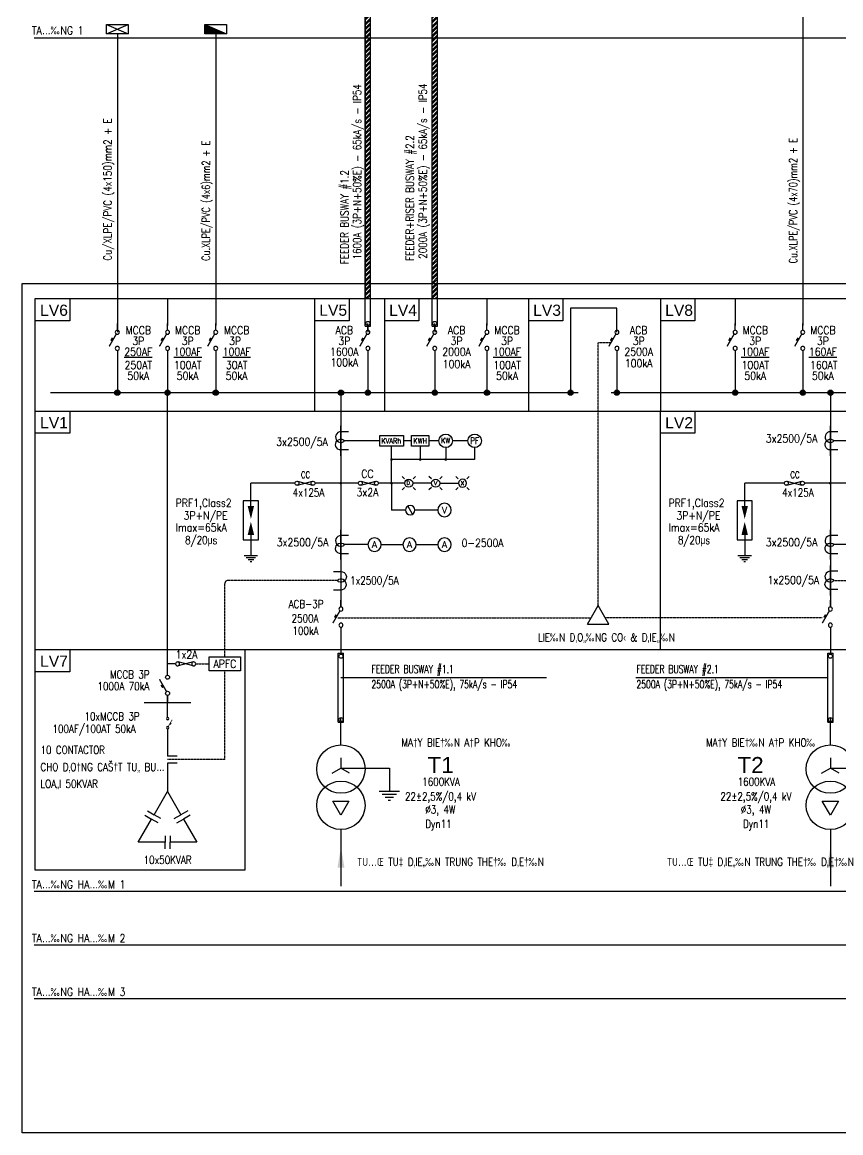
# Model space of a CAD drawing. Extents: x -5343388 to 7033982, y -486386 to 188356.
# Drawn here: x 709719 to 735286, y 98316 to 133013 of the extents above; entities that cross this region are included whole.
import ezdxf
from ezdxf.enums import TextEntityAlignment as Align

# ---------------------------------------------------------------- set-up
doc = ezdxf.new("R2010")
doc.units = 0
doc.header["$MEASUREMENT"] = 0
doc.linetypes.add('CENTER', pattern=[2, 1.25, -0.25, 0.25, -0.25])
doc.linetypes.add('HIDDEN', pattern=[0.375, 0.25, -0.125])
for name, color, linetype in [('0-----E-equip', 2, 'Continuous'), ('0-----E-line', 4, 'Continuous'), ('0-----E-text', 3, 'Continuous'), ('0-----wire', 7, 'Continuous'), ('4', 1, 'Continuous'), ('E600G_GEN', 2, 'Continuous'), ('TBD', 2, 'Continuous')]:
    doc.layers.add(name, color=color, linetype=linetype)
doc.styles.add('GHS', font='romans1.shx', dxfattribs={"width": 0.8, "height": 200})
doc.styles.add('R2', font='ROMANS.shx', dxfattribs={"width": 0.8, "height": 2})
doc.styles.add('ROMANS', font='romans.shx', dxfattribs={"width": 0.8, "height": 250, "bigfont": 'vns.shx'})
doc.styles.add('ROMANS1', font='ROMANS1.shx')
doc.styles.add('STYLE3', font='')
doc.styles.get('STYLE3').set_extended_font_data('.VnArialH')
doc.linetypes.add('ZIGZAG', pattern='A,0.0001,-0.2,[131,ltypeshp.shx,S=0.2,R=0,X=-0.2,Y=0],-0.4,[131,ltypeshp.shx,S=0.2,R=180,X=0.2,Y=0],-0.2', length=0.8001)

# ---------------------------------------------------------------- blocks, each defined once
blk = doc.blocks.new('di2')
at = {"layer": 'TBD'}
for p, q in [((0, 1000), (0, 1250)), ((0, 250), (0, 0))]:
    blk.add_line(p, q, dxfattribs=at)
for points, const_width in [([(-37, 390), (-302, 850)], 50), ([(-177, 533), (-239, 641)], 60)]:
    blk.add_lwpolyline(points, dxfattribs=dict(at, const_width=const_width))
for centre in [(0, 925), (0, 325)]:
    blk.add_circle(centre, 75, dxfattribs=at)
blk = doc.blocks.new('DI16')
at = {"layer": 'TBD'}
blk.add_line((0, 555), (0, -555), dxfattribs=at)
for points in [[(275, 340), (0, 340, 1.251179), (86, -41, 0.140943), (116, -17, 0.162061), (121, 0, 0.162061)], [(275, -340), (0, -340, -1.251179), (86, 41, -0.140943), (116, 17, -0.162061), (121, 0, -0.162061)]]:
    blk.add_lwpolyline(points, format="xyb", dxfattribs=at)
blk = doc.blocks.new('di6')
at = {"layer": 'TBD'}
blk.add_circle((0, 0), 250, dxfattribs=at)
at = {"layer": 'TBD', "style": 'ROMANS'}
blk.add_text('V', height=250, dxfattribs=at).set_placement((0, 0), align=Align.MIDDLE)
blk = doc.blocks.new('di13')
at = {"layer": 'TBD'}
blk.add_line((-87, -152), (88, 152), dxfattribs=at)
blk.add_circle((0, 0), 175, dxfattribs=at)
blk = doc.blocks.new('DI5')
at = {"layer": 'TBD'}
blk.add_circle((0, 0), 250, dxfattribs=at)
at = {"layer": 'TBD', "style": 'ROMANS'}
blk.add_text('A', height=250, dxfattribs=at).set_placement((0, 0), align=Align.MIDDLE)
blk = doc.blocks.new('di17')
at = {"layer": 'TBD', "color": 7}
for p, q in [((-159, 159), (-247, 247)), ((159, 159), (247, 247)), ((-159, -159), (-247, -247)), ((159, -159), (247, -247))]:
    blk.add_line(p, q, dxfattribs=at)
at = {"layer": 'TBD'}
blk.add_circle((0, 0), 150, dxfattribs=at)
at = {"layer": 'TBD', "color": 7, "style": 'ROMANS1'}
blk.add_text('D‚', height=150, dxfattribs=at).set_placement((0, 0), align=Align.MIDDLE)
blk = doc.blocks.new('di21')
at = {"layer": 'TBD'}
for p, q in [((-281, 73), (281, -73)), ((-281, -73), (281, 73))]:
    blk.add_line(p, q, dxfattribs=at)
for centre in [(-300, 0), (300, 0)]:
    blk.add_circle(centre, 75, dxfattribs=at)
blk = doc.blocks.new('di18')
at = {"layer": 'TBD', "color": 7}
for p, q in [((-159, 159), (-247, 247)), ((159, 159), (247, 247)), ((-159, -159), (-247, -247)), ((159, -159), (247, -247))]:
    blk.add_line(p, q, dxfattribs=at)
at = {"layer": 'TBD'}
blk.add_circle((0, 0), 150, dxfattribs=at)
at = {"layer": 'TBD', "color": 7, "style": 'ROMANS1'}
blk.add_text('V', height=150, dxfattribs=at).set_placement((0, 0), align=Align.MIDDLE)
blk = doc.blocks.new('di19')
at = {"layer": 'TBD', "color": 7}
for p, q in [((-159, 159), (-247, 247)), ((159, 159), (247, 247)), ((-159, -159), (-247, -247)), ((159, -159), (247, -247))]:
    blk.add_line(p, q, dxfattribs=at)
at = {"layer": 'TBD'}
blk.add_circle((0, 0), 150, dxfattribs=at)
at = {"layer": 'TBD', "color": 7, "style": 'ROMANS1'}
blk.add_text('X', height=150, dxfattribs=at).set_placement((0, 0), align=Align.MIDDLE)
blk = doc.blocks.new('di9')
at = {"layer": 'TBD'}
blk.add_circle((0, 0), 250, dxfattribs=at)
at = {"layer": 'TBD', "style": 'ROMANS', "width": 0.8}
blk.add_text('PF', height=250, dxfattribs=at).set_placement((0, 0), align=Align.MIDDLE)
blk = doc.blocks.new('di24')
at = {"layer": 'TBD'}
for p, q in [((-437.5, 200), (437.5, 200)), ((-437.5, -200), (-437.5, 200)), ((437.5, 200), (437.5, -200)), ((437.5, -200), (-437.5, -200))]:
    blk.add_line(p, q, dxfattribs=at)
at = {"layer": 'TBD', "color": 7, "style": 'ROMANS', "width": 0.8}
blk.add_text('KVARh', height=200, dxfattribs=at).set_placement((-12.5, 0), align=Align.MIDDLE)
blk = doc.blocks.new('di23')
at = {"layer": 'TBD'}
for p, q in [((-325, -200), (-325, 200)), ((-325, 200), (325, 200)), ((325, 200), (325, -200)), ((325, -200), (-325, -200))]:
    blk.add_line(p, q, dxfattribs=at)
at = {"layer": 'TBD', "color": 7, "style": 'ROMANS', "width": 0.8}
blk.add_text('KWH', height=200, dxfattribs=at).set_placement((0, 0), align=Align.MIDDLE)
blk = doc.blocks.new('di14')
at = {"layer": 'TBD', "color": 2, "linetype": 'ByBlock'}
blk.add_circle((0, 0), 250, dxfattribs=at)
at = {"layer": 'TBD', "color": 2, "linetype": 'ByBlock', "style": 'ROMANS', "width": 0.8}
blk.add_text('KW', height=200, dxfattribs=at).set_placement((0, 12), align=Align.MIDDLE)
blk = doc.blocks.new('di28')
at = {"layer": 'TBD'}
for p, q in [((0, 0), (0, -575)), ((-176.875, -650), (176.875, -650)), ((-103.75, -725), (103.75, -725)), ((-30.625, -800), (30.625, -800))]:
    blk.add_line(p, q, dxfattribs=at)
at = {"layer": 'TBD', "color": 4}
blk.add_line((-250, -575), (250, -575), dxfattribs=at)
blk = doc.blocks.new('26')
at = {"color": 1}
blk.add_lwpolyline([(-2.04, 0, 0, 1, 0), (0, 0, 1, 1, 0)], format="xyseb", dxfattribs=at)
blk = doc.blocks.new('*X81')
at = {"color": 0}
for p, q in [((30675, 38842), (30681, 38848)), ((30675, 38816), (30699, 38840)), ((30675, 38789), (30717, 38831)), ((30675, 38763), (30736, 38823)), ((30675, 38736), (30754, 38815)), ((30675, 38710), (30773, 38807)), ((30675, 38683), (30791, 38799)), ((30675, 38656), (30810, 38791)), ((30675, 38630), (30828, 38783)), ((30675, 38603), (30847, 38775)), ((30675, 38577), (30865, 38767)), ((30675, 38550), (30883, 38759)), ((30675, 38524), (30902, 38751)), ((30678, 38500), (30920, 38743)), ((30704, 38500), (30939, 38735)), ((30731, 38500), (30957, 38727)), ((30757, 38500), (30976, 38718)), ((30784, 38500), (30994, 38710)), ((30810, 38500), (31013, 38702)), ((30837, 38500), (31031, 38694)), ((30863, 38500), (31049, 38686)), ((30890, 38500), (31068, 38678)), ((30916, 38500), (31086, 38670)), ((30943, 38500), (31105, 38662)), ((30969, 38500), (31123, 38654)), ((30996, 38500), (31142, 38646)), ((31022, 38500), (31160, 38638)), ((31049, 38500), (31179, 38630)), ((31075, 38500), (31197, 38622)), ((31102, 38500), (31215, 38614)), ((31128, 38500), (31234, 38605)), ((31155, 38500), (31252, 38597)), ((31181, 38500), (31271, 38589)), ((31208, 38500), (31289, 38581)), ((31234, 38500), (31308, 38573)), ((31261, 38500), (31326, 38565)), ((31288, 38500), (31345, 38557)), ((31314, 38500), (31363, 38549)), ((31341, 38500), (31381, 38541)), ((31367, 38500), (31400, 38533)), ((31394, 38500), (31418, 38525)), ((31420, 38500), (31437, 38517)), ((31447, 38500), (31455, 38509)), ((31473, 38500), (31474, 38501))]:
    blk.add_line(p, q, dxfattribs=at)
blk = doc.blocks.new('p2')
at = {"layer": 'TBD'}
for p, q in [((-400, 350), (400, 350)), ((-400, 350), (400, 0)), ((-400, 0), (-400, 350)), ((400, 0), (-400, 0)), ((400, 350), (400, 0))]:
    blk.add_line(p, q, dxfattribs=at)
blk.add_blockref('*X81', (-31075, -38500), dxfattribs=at)
blk = doc.blocks.new('p5')
at = {"layer": 'TBD'}
for p, q in [((-400, 175), (400, -175)), ((-400, 175), (400, 175)), ((-400, -175), (400, 175)), ((-400, -175), (-400, 175)), ((400, 175), (400, -175)), ((400, -175), (-400, -175))]:
    blk.add_line(p, q, dxfattribs=at)

msp = doc.modelspace()

# ---------------------------------------------------------------- hatches: boundary and pattern name
at = {"layer": '0-----E-equip'}
h = msp.add_hatch(dxfattribs=at)
h.set_pattern_fill('STEEL', scale=840, style=0)
h.set_pattern_definition([(45, (-835427.72, -1185051.21), (-74.246212, 74.246212), []), (45, (-835427.72, -1184998.71), (-74.246212, 74.246212), [])])
h.paths.add_polyline_path([(720599.63181, 159962.79817), (720431.63181, 159962.79817), (720431.63181, 124376.4982), (720599.63181, 124376.4982)])
h = msp.add_hatch(dxfattribs=at)
h.set_pattern_fill('STEEL', scale=840, style=0)
h.set_pattern_definition([(45, (-850629.5, -1185051.21), (-74.246212, 74.246212), []), (45, (-850629.5, -1184998.71), (-74.246212, 74.246212), [])])
h.paths.add_polyline_path([(722688.35132, 155017.56245), (722520.35132, 155017.56245), (722520.35132, 124376.4982), (722688.35132, 124376.4982)])
at = {"layer": '0-----E-line', "linetype": 'Continuous'}
h = msp.add_hatch(color=256, dxfattribs=at)
edge = h.paths.add_edge_path()
edge.add_arc((712689.6561, 121439.35937), 80.90172, 0, 360)
h = msp.add_hatch(color=256, dxfattribs=at)
edge = h.paths.add_edge_path()
edge.add_arc((714258.70062, 121439.35937), 80.90172, 0, 360)
h = msp.add_hatch(color=256, dxfattribs=at)
edge = h.paths.add_edge_path()
edge.add_arc((715761.76751, 121439.35937), 80.90172, 0, 360)
h = msp.add_hatch(color=256, dxfattribs=at)
edge = h.paths.add_edge_path()
edge.add_arc((719674.78091, 121439.35937), 80.90172, 0, 360)
h = msp.add_hatch(color=256, dxfattribs=at)
edge = h.paths.add_edge_path()
edge.add_arc((720515.63181, 121439.35937), 80.90172, 0, 360)
h = msp.add_hatch(color=256, dxfattribs=at)
edge = h.paths.add_edge_path()
edge.add_arc((722604.35132, 121439.35937), 80.90172, 0, 360)
h = msp.add_hatch(color=256, dxfattribs=at)
edge = h.paths.add_edge_path()
edge.add_arc((724234.15668, 121439.35937), 80.90172, 0, 360)
h = msp.add_hatch(color=256, dxfattribs=at)
edge = h.paths.add_edge_path()
edge.add_arc((726844.95622, 121439.35937), 80.90172, 0, 360)
h = msp.add_hatch(color=256, dxfattribs=at)
edge = h.paths.add_edge_path()
edge.add_arc((728293.57162, 121439.35937), 80.90172, 0, 360)
h = msp.add_hatch(color=256, dxfattribs=at)
edge = h.paths.add_edge_path()
edge.add_arc((731987.32824, 121439.35937), 80.90172, 0, 360)
h = msp.add_hatch(color=256, dxfattribs=at)
edge = h.paths.add_edge_path()
edge.add_arc((734098.96029, 121439.35937), 80.90172, 0, 360)
h = msp.add_hatch(color=256, dxfattribs=at)
edge = h.paths.add_edge_path()
edge.add_arc((734961.1869, 121439.35937), 80.90172, 0, 360)

# ---------------------------------------------------------------- linework, layer by layer
for p, q in [((710091.86551, 132521.06127), (801114.749, 132521.06127)), ((716860.9514, 116993.42384), (716860.9514, 116836.76384)), ((732284.91115, 116993.42384), (732284.91115, 116836.76384)), ((710091.86551, 105867.13514), (800518.37009, 105867.13514)), ((710091.86551, 104187.13514), (800518.37009, 104187.13514)), ((710091.86551, 102507.13514), (800518.37009, 102507.13514))]:
    msp.add_line(p, q)
at = {"color": 1, "linetype": 'CENTER', "ltscale": 10}
for p, q in [((710127.32097, 124376.4982), (744643.78554, 124376.4982)), ((710127.32097, 113412.4261), (710127.32097, 124376.4982)), ((711205.7083, 124376.4982), (711205.7083, 123684.99573)), ((718172.12655, 124376.4982), (800518.37009, 124376.4982)), ((718847.42483, 124376.4982), (718847.42483, 120863.26038)), ((719925.81216, 124376.4982), (719925.81216, 123684.99573)), ((721030.33245, 124376.4982), (721030.33245, 120863.26038)), ((722108.71978, 124376.4982), (722108.71978, 123684.99573)), ((725527.29634, 124376.4982), (725527.29634, 120863.26038)), ((726605.68367, 124376.4982), (726605.68367, 123684.99573)), ((729650.8551, 124376.4982), (729650.8551, 120863.26038)), ((730729.24243, 124376.4982), (730729.24243, 123684.99573)), ((711205.7083, 123684.99573), (710127.32097, 123684.99573)), ((719925.81216, 123684.99573), (718847.42483, 123684.99573)), ((722108.71978, 123684.99573), (721030.33245, 123684.99573)), ((726605.68367, 123684.99573), (725527.29634, 123684.99573)), ((730729.24243, 123684.99573), (729650.8551, 123684.99573)), ((710127.32097, 120863.26038), (800518.37009, 120863.26038)), ((711205.7083, 120863.26038), (711205.7083, 120171.7579)), ((729650.8551, 113412.4261), (729650.8551, 120863.26038)), ((730729.24243, 120863.26038), (730729.24243, 120171.7579)), ((711205.7083, 120171.7579), (710127.32097, 120171.7579)), ((730729.24243, 120171.7579), (729650.8551, 120171.7579)), ((710127.32097, 113412.4261), (744643.78554, 113412.4261)), ((711205.7083, 113412.4261), (711205.7083, 112720.92363)), ((711205.7083, 112720.92363), (710127.32097, 112720.92363))]:
    msp.add_line(p, q, dxfattribs=at)
at = {"color": 7, "linetype": 'ZIGZAG', "ltscale": 5}
msp.add_lwpolyline([(709718.74337, 124847.0789), (800883.96508, 124847.0789), (800883.96508, 98316.15715), (709718.74337, 98316.15715)], close=True, dxfattribs=at)
for points in [[(716624.0714, 116836.76384), (717097.8314, 116836.76384), (717097.8314, 118058.54384), (716624.0714, 118058.54384)], [(732048.03115, 116836.76384), (732521.79115, 116836.76384), (732521.79115, 118058.54384), (732048.03115, 118058.54384)]]:
    msp.add_lwpolyline(points, close=True)
at = {"color": 1, "linetype": 'CENTER', "ltscale": 10}
msp.add_lwpolyline([(710127.32097, 113412.4261), (716674.87905, 113412.4261), (716674.87905, 106518.68689), (710127.32097, 106518.68689)], close=True, dxfattribs=at)
at = {"layer": '0-----E-equip'}
for p, q in [((720431.63181, 123518.35937), (720431.63181, 159962.79817)), ((720599.63181, 123518.35937), (720599.63181, 159962.79817)), ((722520.35132, 123518.35937), (722520.35132, 155017.56245)), ((722688.35132, 123518.35937), (722688.35132, 155017.56245)), ((720431.63181, 123518.35937), (720599.63181, 123518.35937)), ((722520.35132, 123518.35937), (722688.35132, 123518.35937)), ((727372.31548, 114207.05918), (727706.11259, 114785.21272)), ((728039.90969, 114207.05918), (727706.11259, 114785.21272)), ((727372.31548, 114207.05918), (728039.90969, 114207.05918)), ((719590.78091, 111140.29512), (719590.78091, 113304.19675)), ((719590.78091, 113304.19675), (719758.78091, 113304.19675)), ((719758.78091, 111140.29512), (719758.78091, 113304.19675)), ((734877.1869, 111140.29512), (734877.1869, 113304.19675)), ((734877.1869, 113304.19675), (735045.1869, 113304.19675)), ((735045.1869, 111140.29512), (735045.1869, 113304.19675)), ((719590.78091, 111140.29512), (719758.78091, 111140.29512)), ((734877.1869, 111140.29512), (735045.1869, 111140.29512))]:
    msp.add_line(p, q, dxfattribs=at)
msp.add_lwpolyline([(720599.63181, 159962.79817), (720431.63181, 159962.79817), (720431.63181, 124376.4982), (720599.63181, 124376.4982)], close=True, dxfattribs=at)
for points in [[(713839.48595, 108252.3892), (714258.70755, 108978.5023), (714677.92914, 108252.3892)], [(714185.14039, 107390.50495), (713341.87685, 107390.50495), (713761.09844, 108116.61805)], [(714756.31666, 108116.61805), (715175.53825, 107390.50495), (714341.91542, 107390.50495)]]:
    msp.add_lwpolyline(points, dxfattribs=at)
for centre in [(720515.63181, 123602.35937), (722604.35132, 123602.35937), (719674.78091, 113206.68709), (734961.1869, 113206.68709), (719674.78091, 111224.29512), (734961.1869, 111224.29512)]:
    msp.add_circle(centre, 63, dxfattribs=at)
at = {"layer": '0-----E-line', "linetype": 'Continuous'}
for p, q in [((734098.96029, 159950.71917), (734098.96029, 123539.35937)), ((712689.6561, 132651.28064), (712689.6561, 123329.35937)), ((715761.76751, 132645.11345), (715761.76751, 123539.35937)), ((714258.70062, 124376.4982), (714258.70062, 123539.35937)), ((715761.76751, 124376.4982), (715761.76751, 123539.35937)), ((724234.15668, 124376.4982), (724234.15668, 123539.35937)), ((731987.32824, 124376.4982), (731987.32824, 123539.35937)), ((728293.57162, 124074.79538), (726844.95622, 124074.79538)), ((726844.95622, 124074.79538), (726844.95622, 121439.35937)), ((728293.57162, 123329.35937), (728293.57162, 124074.79538)), ((720515.63181, 123497.77107), (720515.63181, 123329.35937)), ((722604.35132, 123497.77107), (722604.35132, 123329.35937)), ((712689.6561, 122699.35937), (712689.6561, 121439.35937)), ((714258.70062, 122699.35937), (714258.70062, 121439.35937)), ((715761.76751, 122699.35937), (715761.76751, 121439.35937)), ((720515.63181, 122699.35937), (720515.63181, 121439.35937)), ((722604.35132, 122699.35937), (722604.35132, 121439.35937)), ((724234.15668, 122699.35937), (724234.15668, 121439.35937)), ((728293.57162, 122699.35937), (728293.57162, 121439.35937)), ((731987.32824, 122699.35937), (731987.32824, 121439.35937)), ((734098.96029, 122699.35937), (734098.96029, 121439.35937)), ((714258.70062, 112822.00986), (714258.70062, 121439.35937)), ((719674.78091, 121439.35937), (719674.78091, 114758.2705)), ((734961.1869, 121439.35937), (734961.1869, 114758.2705)), ((719674.78091, 114128.2705), (719674.78091, 113269.68709)), ((734961.1869, 114128.2705), (734961.1869, 113269.68709)), ((714507.31783, 112965.42318), (714258.70755, 112965.43519)), ((714258.70755, 111757.01257), (714258.70755, 111982.00986)), ((714258.70755, 111411.34892), (714258.70755, 111757.01257)), ((714258.70755, 110814.75802), (714258.70755, 110082.55303)), ((714258.70755, 109863.5247), (714258.70755, 108978.5023)), ((719674.78091, 107790.27807), (719674.78091, 106017.06223)), ((734959.71299, 107790.27663), (734959.71299, 106017.06079))]:
    msp.add_line(p, q, dxfattribs=at)
at = {"layer": '0-----E-line'}
for p, q in [((720888.34305, 119934.46022), (719774.82549, 119934.46022)), ((721255.84305, 118610.62022), (721255.84305, 119766.46022)), ((721875.34305, 119934.46022), (721623.34305, 119934.46022)), ((722148.34305, 119766.46022), (722148.34305, 119350.69794)), ((722736.34305, 119934.46022), (722421.34305, 119934.46022)), ((722946.34305, 119724.46022), (722946.34305, 119350.69794)), ((723639.34305, 119934.46022), (723156.34305, 119934.46022)), ((723849.34305, 119724.46022), (723849.34305, 119350.69794)), ((736174.74904, 119934.46022), (735061.23148, 119934.46022)), ((723849.34305, 119350.69794), (721255.84305, 119350.69794)), ((718236.35579, 118610.844), (716860.9514, 118610.844)), ((716860.9514, 117901.88384), (716860.9514, 118610.844)), ((719670.67851, 118610.62022), (718866.35539, 118610.62022)), ((720216.34305, 118610.62022), (719670.34305, 118610.62022)), ((721665.34305, 118610.62022), (720846.34305, 118610.62022)), ((721255.84305, 118610.62022), (721255.84305, 117771.46022)), ((722505.34305, 118610.62022), (721917.34305, 118610.62022)), ((722757.34305, 118610.62022), (723345.34305, 118610.62022)), ((733522.76178, 118610.844), (732284.91115, 118610.844)), ((732284.91115, 117901.88384), (732284.91115, 118610.844)), ((734957.0845, 118610.62022), (734152.76138, 118610.62022)), ((735502.74904, 118610.62022), (734956.74904, 118610.62022)), ((721690.3516, 117771.46022), (721255.84305, 117771.46022)), ((722698.3516, 117771.46022), (721984.3516, 117771.46022)), ((720514.3516, 116691.22361), (719774.82549, 116691.22361)), ((720934.3516, 116691.22361), (721606.3516, 116691.22361)), ((722026.3516, 116691.22361), (722698.3516, 116691.22361)), ((735800.75759, 116691.22361), (735061.23148, 116691.22361)), ((713630.88607, 108372.8244), (713839.48595, 108252.3892)), ((714886.52903, 108372.8244), (714677.92914, 108252.3892)), ((713552.49856, 108237.05324), (713761.09844, 108116.61805)), ((713969.69832, 107996.18285), (713761.09844, 108116.61805)), ((714048.08584, 108131.954), (713839.48595, 108252.3892)), ((714469.32926, 108131.954), (714677.92914, 108252.3892)), ((714547.71678, 107996.18285), (714756.31666, 108116.61805)), ((714964.91654, 108237.05324), (714756.31666, 108116.61805)), ((714185.14039, 107596.17772), (714185.14039, 107390.50495)), ((714341.91542, 107596.17772), (714341.91542, 107390.50495)), ((714185.14039, 107184.83217), (714185.14039, 107390.50495)), ((714341.91542, 107184.83217), (714341.91542, 107390.50495))]:
    msp.add_line(p, q, dxfattribs=at)
at = {"layer": '0-----E-line', "linetype": 'Continuous', "const_width": 42.46667}
for points in [[(710600.95397, 121439.35937), (710600.95397, 121439.35937), (727093.03752, 121439.35937)], [(742495.86689, 121439.35937), (742495.86689, 121439.35937), (728108.24157, 121439.35937)], [(713527.64119, 111757.01257), (714989.77391, 111757.01257)]]:
    msp.add_lwpolyline(points, dxfattribs=at)
at = {"layer": '0-----E-line', "linetype": 'Continuous'}
for centre in [(712689.6561, 121439.35937), (714258.70062, 121439.35937), (715761.76751, 121439.35937), (719674.78091, 121439.35937), (720515.63181, 121439.35937), (722604.35132, 121439.35937), (724234.15668, 121439.35937), (726844.95622, 121439.35937), (728293.57162, 121439.35937), (731987.32824, 121439.35937), (734098.96029, 121439.35937), (734961.1869, 121439.35937)]:
    msp.add_circle(centre, 80.90172, dxfattribs=at)
at = {"layer": '0-----E-line'}
for points in [[(719566.87878, 106601.06789), (719783.26278, 106601.06789), (719675.07078, 107250.21989)], [(734851.81086, 106601.06645), (735068.19486, 106601.06645), (734960.00286, 107250.21845)]]:
    msp.add_solid(points, dxfattribs=at)
at = {"layer": '0-----E-text', "color": 3}
for p, q in [((719674.78091, 112543.6288), (726093.66921, 112543.6288)), ((728882.68188, 112543.6288), (734877.1869, 112543.6288))]:
    msp.add_line(p, q, dxfattribs=at)
at = {"layer": '0-----wire', "linetype": 'HIDDEN', "ltscale": 10}
for p, q in [((727706.11259, 114785.21272), (727706.11259, 122997.79313)), ((728109.84813, 122997.79313), (727706.11259, 122997.79313)), ((719574.342, 115572.39108), (716147.72111, 115572.39108)), ((735064.79372, 115572.61176), (738601.10815, 115572.61176)), ((716047.72111, 113180.83904), (716047.72111, 115472.39108)), ((719581.85488, 114408.03064), (727488.34641, 114408.03064)), ((734704.39583, 114408.03064), (727923.87876, 114408.03064)), ((715137.31782, 112965.40602), (715555.00396, 112965.40602)), ((716047.72111, 109974.75121), (716047.72111, 112749.973)), ((716047.72111, 109974.75121), (714257.13489, 109974.75121))]:
    msp.add_line(p, q, dxfattribs=at)
at = {"layer": '0-----wire', "linetype": 'Continuous', "const_width": 42}
for points in [[(721234.84305, 119350.69794, 1), (721276.84305, 119350.69794, 1)], [(722127.34305, 119350.69794, 1), (722169.34305, 119350.69794, 1)], [(722925.34305, 119350.69794, 1), (722967.34305, 119350.69794, 1)], [(719649.67851, 118610.62022, 1), (719691.67851, 118610.62022, 1)], [(721234.84305, 118610.62022, 1), (721276.84305, 118610.62022, 1)], [(734936.0845, 118610.62022, 1), (734978.0845, 118610.62022, 1)]]:
    msp.add_lwpolyline(points, format="xyb", close=True, dxfattribs=at)
at = {"layer": '0-----wire', "linetype": 'HIDDEN', "ltscale": 10}
msp.add_arc((716147.72111, 115472.39108), 100, 90, 180, dxfattribs=at)
at = {"layer": '4', "color": 2}
for p, q in [((714562.81541, 110082.55303), (714258.70755, 110082.55303)), ((714562.81541, 109863.5247), (714258.70755, 109863.5247))]:
    msp.add_line(p, q, dxfattribs=at)
at = {"layer": 'E600G_GEN', "ltscale": 0.005}
msp.add_lwpolyline([(715555.00396, 113180.83904), (716540.43826, 113180.83904), (716540.43826, 112749.973), (715555.00396, 112749.973)], close=True, dxfattribs=at)
at = {"layer": 'TBD'}
for p, q in [((719673.307, 110436.27663), (719673.307, 111255.27663)), ((734959.71299, 110436.27663), (734959.71299, 111255.27663)), ((719673.307, 110026.77663), (719673.307, 109711.77663)), ((734959.71299, 110026.77663), (734959.71299, 109711.77663)), ((719400.509, 109554.27663), (719673.307, 109711.77663)), ((719673.307, 109711.77663), (721185.307, 109711.77663)), ((719946.105, 109554.27663), (719673.307, 109711.77663)), ((721185.307, 109711.77663), (721185.307, 108987.27663)), ((734686.91499, 109554.27663), (734959.71299, 109711.77663)), ((734959.71299, 109711.77663), (736471.71299, 109711.77663)), ((735232.51099, 109554.27663), (734959.71299, 109711.77663)), ((719673.307, 108235.79983), (719421.307, 108672.27663)), ((719421.307, 108672.27663), (719925.307, 108672.27663)), ((719925.307, 108672.27663), (719673.307, 108235.79983)), ((720962.4445, 108892.77663), (721408.1695, 108892.77663)), ((721054.582, 108798.27663), (721316.032, 108798.27663)), ((721146.7195, 108703.77663), (721223.8945, 108703.77663)), ((734959.71299, 108235.79983), (734707.71299, 108672.27663)), ((734707.71299, 108672.27663), (735211.71299, 108672.27663)), ((735211.71299, 108672.27663), (734959.71299, 108235.79983)), ((719673.307, 107790.27663), (719673.307, 106971.27663)), ((734959.71299, 107790.27663), (734959.71299, 106971.27663))]:
    msp.add_line(p, q, dxfattribs=at)
at = {"layer": 'TBD', "color": 4}
msp.add_line((720870.307, 108987.27663), (721500.307, 108987.27663), dxfattribs=at)
at = {"layer": 'TBD'}
for centre in [(719673.307, 109680.27663), (734959.71299, 109680.27663), (719673.307, 108546.27663), (734959.71299, 108546.27663)]:
    msp.add_circle(centre, 756, dxfattribs=at)

# ---------------------------------------------------------------- block references
at = {"xscale": 0.840000000083819, "yscale": 0.840000000083819, "zscale": 0.840000000083819}
for name, p in [('di24', (721255.84305, 119934.46022)), ('di23', (722148.34305, 119934.46022)), ('di9', (723849.34305, 119934.46022)), ('di28', (716860.9514, 116836.76384)), ('di28', (732284.91115, 116836.76384))]:
    msp.add_blockref(name, p, dxfattribs=at)
at = {"yscale": 201.5999999970663, "rotation": 270}
for p, xscale, zscale in [((716860.9514, 117901.88384), -201.5999999970663, 201.6000000000001), ((732284.91115, 117901.88384), -201.5999999970663, 201.6000000000001), ((716860.9514, 116993.42384), 201.5999999970663, 201.5999999970663), ((732284.91115, 116993.42384), 201.5999999970663, 201.5999999970663)]:
    msp.add_blockref('26', p, dxfattribs=dict(at, xscale=xscale, zscale=zscale))
at = {"layer": '0-----E-equip'}
for name, p, xscale, yscale, zscale in [('p5', (712689.6561, 132798.28064), 0.840000000083819, 0.840000000083819, 0.840000000083819), ('p2', (715761.44932, 132651.28064), 0.840000000083819, 0.840000000083819, 0.840000000083819), ('di14', (722946.34305, 119934.46022), 0.840000000083819, 0.840000000083819, 0.840000000083819), ('di21', (718551.35539, 118610.62022), 0.840000000083819, 0.840000000083819, 0.840000000083819), ('di21', (733837.76138, 118610.62022), 0.840000000083819, 0.840000000083819, 0.840000000083819), ('di2', (714258.70755, 111772.00986), 0.840000000083819, 0.840000000083819, 0.840000000083819), ('di2', (714258.70755, 110814.75802), -0.4772727275267243, 0.4772727272938937, 0.4772727272727274)]:
    msp.add_blockref(name, p, dxfattribs=dict(at, xscale=xscale, yscale=yscale, zscale=zscale))
at = {"layer": '0-----E-equip', "xscale": -0.840000000083819, "yscale": 0.8399999998509884, "zscale": 0.84, "rotation": 180}
for p in [(712689.6561, 123600.05343), (714258.70062, 123600.05343), (715761.76751, 123600.05343), (720515.63181, 123600.05343), (722604.35132, 123600.05343), (724234.15668, 123600.05343), (728293.57162, 123600.05343), (731987.32824, 123600.05343), (734098.96029, 123600.05343), (719674.78091, 114952.38421), (734961.1869, 114952.38421)]:
    msp.add_blockref('di2', p, dxfattribs=at)
at = {"layer": '0-----E-equip', "linetype": 'Continuous', "yscale": 0.840000000083819, "zscale": 0.84, "rotation": 180}
for p, xscale in [((719674.3516, 119934.46022), -0.840000000083819), ((734960.75759, 119934.46022), -0.840000000083819), ((719674.3516, 116691.57219), -0.840000000083819), ((734960.75759, 116691.57219), -0.840000000083819), ((734960.3254, 115572.61176), -0.8399999998509884)]:
    msp.add_blockref('DI16', p, dxfattribs=dict(at, xscale=xscale))
at = {"layer": '0-----E-equip', "linetype": 'Continuous', "yscale": 0.840000000083819}
for name, p, xscale, zscale in [('di21', (720531.34305, 118610.62022), 0.840000000083819, 0.840000000083819), ('di17', (721791.34305, 118610.62022), 0.840000000083819, 0.840000000083819), ('di18', (722631.34305, 118610.62022), 0.840000000083819, 0.840000000083819), ('di19', (723471.34305, 118610.62022), -0.840000000083819, 0.84), ('di6', (722908.3516, 117771.46022), -0.840000000083819, 0.84), ('di13', (721837.3516, 117771.46022), -0.840000000083819, 0.84), ('DI5', (720724.3516, 116691.22361), -0.840000000083819, 0.84), ('DI5', (721816.3516, 116691.22361), -0.840000000083819, 0.84), ('DI5', (722908.3516, 116691.22361), -0.840000000083819, 0.84), ('DI16', (719674.81589, 115565.21805), -0.840000000083819, 0.84), ('di21', (714822.31782, 112965.40602), -0.8399999998509884, 0.84)]:
    msp.add_blockref(name, p, dxfattribs=dict(at, xscale=xscale, zscale=zscale))

# ---------------------------------------------------------------- texts
at = {"layer": '0-----E-equip', "style": 'GHS', "width": 0.8}
for p in [(718423.48095, 118771.38703), (733709.88694, 118771.38703)]:
    msp.add_text('CC', height=200, dxfattribs=at).set_placement(p)
at = {"layer": '0-----E-text'}
for s, style, width, p in [('TA…‰NG 1', 'ROMANS1', 0.85, (710024.17319, 132631.55477)), ('4x125A', 'ROMANS1', 0.8, (718167.63289, 118192.74679)), ('4x125A', 'ROMANS1', 0.8, (733454.03888, 118192.74679)), ('1x2500/5A', 'ROMANS1', 0.8, (719959.16325, 115445.16959)), ('ACB-3P', 'ROMANS1', 0.8, (718041.08134, 114710.58824)), ('2500A', 'ROMANS1', 0.8, (718132.52643, 114261.14018)), ('100kA', 'ROMANS1', 0.8, (718159.02657, 113877.26018)), ('LIE‰N D‚O„‰NG CO‹ & D‚IE„‰N', 'ROMANS1', 0.8, (725827.45869, 113669.30569)), ('MCCB 3P', 'ROMANS1', 0.8, (712461.65764, 112508.61909)), ('1000A 70kA', 'ROMANS1', 0.8, (712068.88857, 112142.25216)), ('10xMCCB 3P', 'ROMANS1', 0.8, (711664.07446, 111201.08291)), ('100AF/100AT 50kA', 'ROMANS1', 0.8, (710664.628, 110811.95626)), ('10 CONTACTOR', 'ROMANS1', 0.8, (710289.98341, 110153.03696)), ('MA†Y BIE†‰N A†P KHO‰', 'ROMANS1', 0.8, (721563.47352, 110381.16572)), ('MA†Y BIE†‰N A†P KHO‰', 'ROMANS1', 0.8, (731078.09455, 110381.16572)), ('CHO D‚O†NG CAŠ†T TU„ BU…', 'ROMANS1', 0.8, (710289.98341, 109618.19506)), ('LOA„I 50KVAR', 'ROMANS1', 0.8, (710289.98341, 109093.07732)), ('1600KVA', 'ROMANS1', 0.8, (722212.53443, 109157.41097)), ('1600KVA', 'ROMANS1', 0.8, (732064.63456, 109157.41097)), ('22%%P2,5%/0,4 kV', 'ROMANS1', 0.8, (721673.48594, 108698.14816)), ('22%%P2,5%/0,4 kV', 'ROMANS1', 0.8, (731525.58608, 108698.14816)), ('%%c3, 4W', 'R2', 0.8, (722309.70619, 108291.89973)), ('%%c3, 4W', 'R2', 0.8, (732161.80633, 108291.89973)), ('Dyn11', 'R2', 0.8, (722309.70619, 107842.97478)), ('Dyn11', 'R2', 0.8, (732232.72312, 107842.97478)), ('10x50KVAR', 'ROMANS1', 0.8, (713509.70746, 106717.3424)), ('TA…‰NG HA…‰M 1', 'ROMANS1', 0.85, (710024.17319, 105951.13514)), ('TA…‰NG HA…‰M 2', 'ROMANS1', 0.85, (710024.17319, 104271.13514)), ('TA…‰NG HA…‰M 3', 'ROMANS1', 0.85, (710024.17319, 102591.13514))]:
    msp.add_text(s, height=250, dxfattribs=dict(at, style=style, width=width)).set_placement(p)
for s, style, width, p in [('1600A (3P+N+50%%%E) - 65kA/s - IP54', 'ROMANS1', 0.8, (720303.3534, 128337.30589)), ('2000A (3P+N+50%%%E) - 65kA/s - IP54', 'ROMANS1', 0.8, (722355.31199, 128359.83388)), ('Cu/XLPE/PVC (4x150)mm2 + E', 'ROMANS', 0.8, (712511.4633, 127787.06942)), ('FEEDER+RISER BUSWAY #2.2', 'ROMANS1', 0.8, (721949.9301, 127518.46788)), ('Cu.XLPE/PVC (4x6)mm2 + E', 'ROMANS1', 0.75, (715583.57472, 127434.50671)), ('Cu.XLPE/PVC (4x70)mm2 + E', 'ROMANS1', 0.75, (733920.7675, 127434.50671)), ('FEEDER BUSWAY #1.2', 'ROMANS1', 0.8, (719909.98959, 126922.35602))]:
    msp.add_text(s, height=250, rotation=90, dxfattribs=dict(at, style=style, width=width)).set_placement(p, align=Align.CENTER)
at = {"layer": '0-----E-text', "color": 6, "style": 'STYLE3'}
for s, p in [('LV6', (710711.60646, 124014.1232)), ('LV5', (719431.71031, 124014.1232)), ('LV4', (721614.61794, 124014.1232)), ('LV3', (726111.58183, 124014.1232)), ('LV8', (730235.14059, 124014.1232)), ('LV1', (710711.60646, 120500.88538)), ('LV2', (730235.14059, 120500.88538)), ('LV7', (710711.60646, 113050.0511))]:
    msp.add_text(s, height=350, dxfattribs=at).set_placement(p, align=Align.MIDDLE)
at = {"layer": '0-----E-text', "style": 'ROMANS', "width": 0.85}
for s, p in [('MCCB', (713344.85111, 123390.00548)), ('3P', (713344.85111, 123054.00548)), ('MCCB', (714887.05629, 123390.00548)), ('3P', (714887.05629, 123054.00548)), ('MCCB', (716416.96253, 123390.00548)), ('3P', (716366.25082, 123054.00548)), ('ACB', (719779.72233, 123390.00548)), ('3P', (719779.72233, 123054.00548)), ('ACB', (723286.44238, 123390.00548)), ('3P', (723286.44238, 123054.00548)), ('MCCB', (724862.51235, 123390.00548)), ('3P', (724862.51235, 123054.00548)), ('ACB', (728973.60759, 123390.00548)), ('3P', (728973.60759, 123054.00548)), ('MCCB', (732615.68391, 123390.00548)), ('3P', (732615.68391, 123054.00548)), ('MCCB', (734727.31596, 123390.00548)), ('3P', (734727.31596, 123054.00548)), ('%%U250AF', (713344.85111, 122718.00548)), ('%%U100AF', (714887.05629, 122718.00548)), ('%%U100AF', (716416.96253, 122718.00548)), ('1600A', (719779.72233, 122718.00548)), ('2000A', (723286.44238, 122718.00548)), ('%%U100AF', (724862.51235, 122718.00548)), ('2500A', (728973.60759, 122718.00548)), ('%%U100AF', (732615.68391, 122718.00548)), ('%%U160AF', (734727.31596, 122718.00548)), ('100kA', (719779.72233, 122385.93407)), ('100kA', (728973.60759, 122355.31116)), ('250AT', (713344.85111, 122302.00548)), ('100AT', (714887.05629, 122302.00548)), ('30AT', (716416.96253, 122302.00548)), ('100kA', (723286.44238, 122330.60913)), ('100AT', (724862.51235, 122302.00548)), ('100AT', (732615.68391, 122302.00548)), ('160AT', (734754.15531, 122302.00548)), ('50kA', (713344.85111, 121966.00548)), ('50kA', (714887.05629, 121966.00548)), ('50kA', (716416.96253, 121966.00548)), ('50kA', (724862.51235, 121966.00548)), ('50kA', (732615.68391, 121966.00548)), ('50kA', (734727.31596, 121966.00548))]:
    msp.add_text(s, height=250, dxfattribs=at).set_placement(p, align=Align.MIDDLE_CENTER)
at = {"layer": '0-----E-text', "linetype": 'Continuous', "style": 'ROMANS', "width": 0.85}
for s, p in [('3x2500/5A', (718458.81534, 119779.90491)), ('3x2500/5A', (733749.5981, 119882.18122)), ('CC', (720501.34305, 118777.74692)), ('3x2A', (720501.34305, 118200.9554)), ('3x2500/5A', (718473.86472, 116639.2932)), ('3x2500/5A', (733749.5981, 116639.2932)), ('0-2500A', (724099.026, 116619.43379)), ('1x2A', (714852.31782, 113132.53273))]:
    msp.add_text(s, height=250, dxfattribs=at).set_placement(p, align=Align.CENTER)
for s, p in [('PRF1,Class2', (714511.84265, 117869.15729)), ('PRF1,Class2', (729905.50425, 117869.15729)), ('3P+N/PE', (714758.95363, 117475.06733)), ('3P+N/PE', (730152.61523, 117475.06733)), ('Imax=65kA', (714513.38775, 117102.10733)), ('Imax=65kA', (729907.04935, 117102.10733))]:
    msp.add_text(s, height=250, dxfattribs=at).set_placement(p)
msp.add_text('1x2500/5A', height=250, rotation=360, dxfattribs=at).set_placement((733805.30853, 115460.06604), align=Align.CENTER)
at = {"layer": '0-----E-text', "style": 'ROMANS', "width": 0.85}
msp.add_text('APFC', height=250, dxfattribs=at).set_placement((716048.97577, 112842.86169), align=Align.CENTER)
at = {"layer": '0-----E-text', "color": 3, "style": 'ROMANS1'}
for s, width, p in [('FEEDER BUSWAY #1.1', 0.7, (720626.57302, 112676.67578)), ('FEEDER BUSWAY #2.1', 0.7, (728903.09408, 112676.67578)), ('2500A (3P+N+50%%%E), 75kA/s - IP54', 0.7, (720626.57302, 112202.6149)), ('2500A (3P+N+50%%%E), 75kA/s - IP54', 0.7, (728903.09408, 112202.6149)), ('TU…Œ TU‡ D‚IE„‰N TRUNG THE†‰ D‚E†‰N', 0.8, (720175.92952, 106653.8441)), ('TU…Œ TU‡ D‚IE„‰N TRUNG THE†‰ D‚E†‰N', 0.8, (729853.32683, 106653.84267))]:
    msp.add_text(s, height=250, dxfattribs=dict(at, width=width)).set_placement(p)
at = {"layer": '0-----E-text', "color": 6, "style": 'STYLE3'}
for s, p in [('T1', (722380.23607, 109555.891)), ('T2', (732060.73809, 109555.891))]:
    msp.add_text(s, height=500, dxfattribs=at).set_placement(p)
at = {"layer": '0-----E-text', "char_height": 250, "width": 1740.4761905, "attachment_point": 1, "style": 'ROMANS'}
for insert in [(714806.49055, 116958.14733), (730200.15215, 116958.14733)]:
    msp.add_mtext('\\A1;8/20{\\fSymbol|b0|i0|c2|p18;m}s', dxfattribs=dict(at, insert=insert))

doc.saveas('drawing.dxf')
